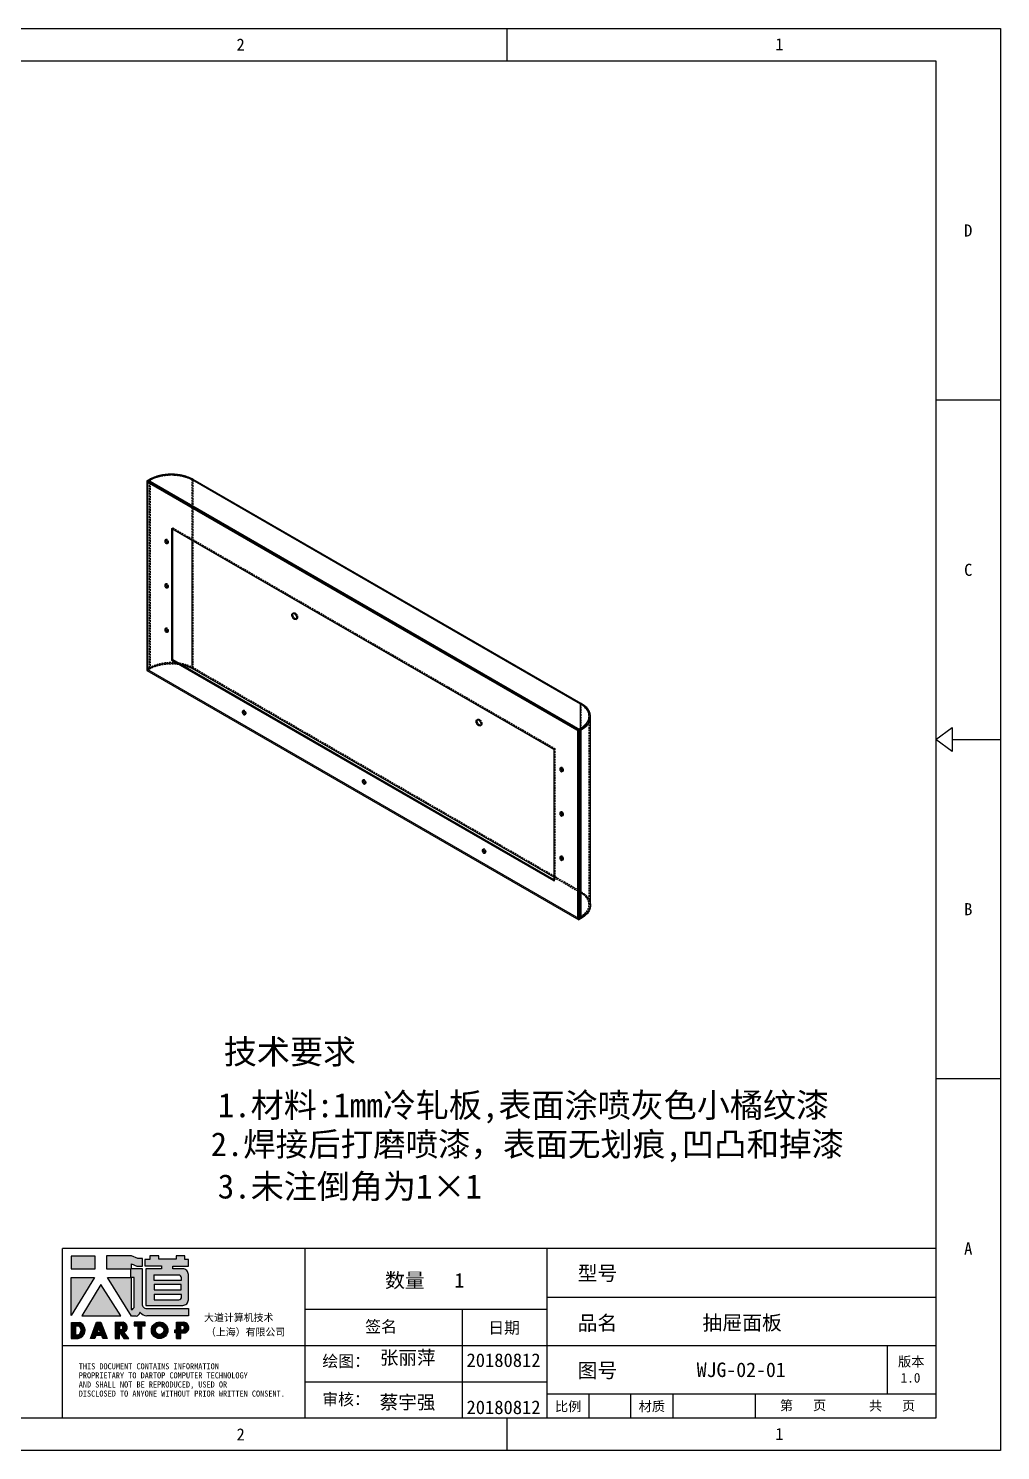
# Model space of a CAD drawing. Header units: millimetres. Extents: x 13106 to 40242, y 18888 to 28426.
# Drawn here: x 29411 to 30127, y 19709 to 20757 of the extents above; entities that cross this region are included whole.
import ezdxf
from ezdxf.enums import TextEntityAlignment as Align

# ---------------------------------------------------------------- set-up
doc = ezdxf.new("R2010")
doc.units = ezdxf.units.MM
doc.linetypes.add('HIDDEN', pattern=[1.905, 1.27, -0.635])
for name, color, linetype in [('02___PRT_ALL_AXES', 7, 'Continuous'), ('4', 7, 'Continuous'), ('DEFAULT_2', 8, 'HIDDEN'), ('print', 30, 'Continuous')]:
    doc.layers.add(name, color=color, linetype=linetype)
doc.styles.add('Dartop', font='')
doc.styles.add('hzHT', font='simhei.ttf')
doc.styles.get('Dartop').set_extended_font_data('FangSong_GB2312')

# ---------------------------------------------------------------- blocks, each defined once
blk = doc.blocks.new('dadao')
for p, q in [((48, 19.2), (44.9, 10.4)), ((44.9, 10.4), (51.2, 10.4)), ((51.2, 10.4), (48, 19.2))]:
    blk.add_line(p, q)
for points in [[(41.8, 121.6), (41.8, 143.7), (-0.4, 143.7), (-0.4, 121.6), (41.8, 121.6)], [(104.8, 122), (104.8, 130.3), (114.1, 126.3), (124.2, 126.3), (124.2, 139.6), (115.9, 139.6), (105.1, 143.9), (61.5, 143.9)], [(61.7, 144), (61.7, 121.3), (103.9, 121.3)], [(113.4, 38.7), (105.1, 38.7), (63, 106.5), (103.9, 106.5), (103.9, 120.9), (103.9, 121.3)], [(109.7, 53.6), (109.7, 106.2), (104.3, 106.2), (104.3, 50.4), (106.6, 50.4)], [(144.6, 94.4), (144.6, 84.8), (192, 84.8), (192, 94.1), (144.9, 94.1)], [(0, 28), (0, 0), (11.8, 0)], [(0.1, 28), (14, 28)], [(76.8, 28.2), (76.8, 0), (84.1, 0), (84.1, 11.1), (91.6, -0.1), (100.3, -0.1), (91.7, 11.1)], [(76.8, 28.2), (90.6, 28.2)], [(120.2, 45), (119.5, 45), (119.5, 44.6)], [(183.7, 0), (183.7, 9.6), (180.6, 9.6), (180.6, 14.9), (183.8, 14.9), (183.8, 28.1), (196.1, 28.1), (196.5, 28.1)], [(7.1, 21.8), (7.1, 6.1), (12, 6.1)], [(7.1, 21.8), (11.4, 21.8)], [(84, 22.7), (84, 15.3), (87.2, 15.3)], [(84, 22.7), (87.3, 22.7)], [(183.7, 0), (190.9, 0), (190.9, 9.6), (198.8, 9.6)], [(194.9, 22.3), (190.8, 22.3), (190.8, 15), (194.4, 15)]]:
    blk.add_lwpolyline(points)
blk.add_lwpolyline([(137.1, 144.2), (137.1, 137.9), (128.3, 137.9), (128.3, 126.5), (157.3, 126.5), (157.3, 121.5), (130.3, 121.5), (130.3, 57.5), (194.4, 57.5, 0.414214), (204.4, 67.5), (204.4, 111.3, 0.414214), (194.4, 121.3), (177.5, 121.3), (177.5, 126.3), (204.7, 126.3), (204.7, 137.7), (198.2, 137.7), (198.2, 143.9), (183.3, 143.9), (183.3, 138), (153, 138), (153, 144.2), (137.1, 144.2)], format="xyb", close=True)
for points in [[(-0.3, 106.2), (40.4, 106.2), (-0.3, 39.7), (-0.3, 106.2)], [(51.7, 94.1), (18.4, 39.3), (86.2, 39.3)], [(43.8, 28.2), (51.8, 28.2), (62.6, -0.1), (55, -0.1), (53.2, 5), (42.9, 5), (41.1, 0), (33.6, 0)], [(110, 28.1), (110, 21.9), (116, 21.9), (116, -0.1), (123.2, -0.1), (123.2, 22), (129.2, 22), (129.2, 28.1), (110, 28.1)]]:
    blk.add_lwpolyline(points, close=True)
for points in [[(104.8, 122), (123.4, 122), (123.4, 60, 0.414214), (131.4, 52), (204.8, 52), (204.8, 39.1), (131.7, 39.1)], [(144.3, 110.8), (144.3, 101.8), (192.3, 101.8), (192.3, 105.5, 0.414214), (187.3, 110.5), (144.3, 110.5)], [(144.6, 77), (144.6, 67.5), (187.6, 67.5, 0.414214), (192.6, 72.5), (192.6, 76.4), (144.6, 76.4)]]:
    blk.add_lwpolyline(points, format="xyb")
for radius in [14.5, 7.44]:
    blk.add_circle((154.2, 14.2), radius)
for centre, radius, start, end in [((99.2, 60.7), 12.6, 305.6399, 325.969), ((9.6, 14.2), 14.4, 278.6604, 72.3203), ((88.6, 19.4), 8.95, 290.6073, 77.2124), ((111.6, 46.7), 8.19, 282.9811, 347.6627), ((136, 61.7), 22.9, 226.7358, 259.3209), ((195.7, 18.6), 9.51, 288.8959, 85.2442), ((8.5, 13.9), 8.49, 294.2143, 69.7177), ((86.4, 19), 3.8, 282.527, 76.7196), ((193.7, 18.7), 3.8, 280.9891, 72.5513)]:
    blk.add_arc(centre, radius, start, end)

msp = doc.modelspace()

# ---------------------------------------------------------------- hatches: boundary and pattern name
for points in [[(29460.303, 19852.269), (29442.494, 19852.269), (29442.494, 19842.965), (29460.303, 19842.965)], [(29459.73, 19836.455), (29442.542, 19836.455), (29442.542, 19808.391)], [(29464.494, 19831.362), (29450.444, 19808.205), (29479.054, 19808.205)], [(29497.22, 19803.466), (29489.09, 19803.466), (29489.09, 19800.887), (29491.626, 19800.887), (29491.626, 19791.591), (29494.664, 19791.591), (29494.664, 19800.893), (29497.22, 19800.893)]]:
    msp.add_hatch(color=0).paths.add_polyline_path(points)
h = msp.add_hatch(color=0)
h.paths.add_polyline_path([(29486.917, 19846.615), (29490.848, 19844.917), (29495.097, 19844.917), (29495.097, 19850.541), (29491.591, 19850.541), (29487.023, 19852.345), (29468.718, 19852.345), (29468.718, 19842.833), (29486.529, 19842.833), (29486.529, 19842.641), (29486.529, 19836.561), (29469.258, 19836.561), (29487.022, 19807.972), (29490.54, 19807.972, 0.27937482), (29493.108, 19810.469), (29493.108, 19810.601), (29493.418, 19810.601, 0.14314537), (29498.261, 19808.136), (29529.13, 19808.136), (29529.13, 19813.558), (29498.13, 19813.558, -0.41421356), (29494.753, 19816.935), (29494.753, 19843.133), (29486.917, 19843.133)])
h.paths.add_polyline_path([(29486.708, 19836.44), (29488.972, 19836.439), (29488.972, 19814.25, -0.08893574), (29487.66, 19812.901), (29486.7, 19812.901)], flags=16)
h = msp.add_hatch(color=0)
h.paths.add_polyline_path([(29529.077, 19849.753), (29526.33, 19849.753), (29526.33, 19852.366), (29520.053, 19852.366), (29520.053, 19849.884), (29507.236, 19849.884), (29507.236, 19852.497), (29500.523, 19852.497), (29500.523, 19849.836), (29496.814, 19849.836), (29496.814, 19845.019), (29509.054, 19845.019), (29509.054, 19842.889), (29497.649, 19842.889), (29497.649, 19815.917), (29524.725, 19815.917, 0.41421356), (29528.946, 19820.137), (29528.946, 19838.608, 0.41421356), (29524.725, 19842.829), (29517.567, 19842.829), (29517.567, 19844.919), (29529.077, 19844.919)])
h.paths.add_polyline_path([(29521.735, 19838.257, -0.41421356), (29523.845, 19836.146), (29523.845, 19834.599), (29503.574, 19834.599), (29503.574, 19838.257)], flags=16)
h.paths.add_polyline_path([(29523.714, 19831.332), (29523.714, 19827.413), (29503.705, 19827.413), (29503.705, 19831.332)], flags=16)
h.paths.add_polyline_path([(29523.976, 19823.886), (29523.976, 19822.208, -0.41421356), (29521.865, 19820.097), (29503.705, 19820.097), (29503.705, 19823.886)], flags=16)
h = msp.add_hatch(color=0)
h.paths.add_polyline_path([(29448.565, 19803.424), (29442.668, 19803.424), (29442.668, 19791.626), (29447.634, 19791.626, 0.79301591)])
h.paths.add_polyline_path([(29447.722, 19794.21), (29445.66, 19794.21), (29445.66, 19800.84), (29447.494, 19800.84, -0.67136089)], flags=16)
h = msp.add_hatch(color=0)
h.paths.add_polyline_path([(29464.539, 19803.521), (29461.174, 19803.521), (29456.846, 19791.614), (29460.034, 19791.614), (29460.784, 19793.724), (29465.102, 19793.724), (29465.868, 19791.588), (29469.081, 19791.588)])
h.paths.add_polyline_path([(29464.277, 19795.999), (29461.601, 19795.999), (29462.915, 19799.74)], flags=16)
h = msp.add_hatch(color=0)
h.paths.add_polyline_path([(29480.896, 19803.513), (29475.096, 19803.513), (29475.096, 19791.607), (29478.161, 19791.607), (29478.161, 19796.327), (29481.311, 19791.565), (29485.014, 19791.565), (29481.389, 19796.297, 0.74405494)])
h.paths.add_polyline_path([(29478.133, 19798.089), (29478.133, 19801.216), (29479.503, 19801.216, -0.79680897), (29479.482, 19798.089)], flags=16)
h = msp.add_hatch(color=0)
h.paths.add_polyline_path([(29501.641, 19797.603, 1), (29513.866, 19797.603, 1)])
h.paths.add_polyline_path([(29510.893, 19797.603, -1), (29504.613, 19797.603, -1)], flags=16)
h = msp.add_hatch(color=0)
h.paths.add_polyline_path([(29525.591, 19803.484), (29525.416, 19803.484), (29520.246, 19803.484), (29520.246, 19797.928), (29518.874, 19797.928), (29518.874, 19795.673), (29520.224, 19795.673), (29520.224, 19791.628), (29523.242, 19791.628), (29523.242, 19795.689), (29526.558, 19795.689, 0.81230381)])
h.paths.add_polyline_path([(29523.197, 19797.944), (29523.197, 19801.051), (29524.915, 19801.051, -0.77821343), (29524.739, 19797.944)], flags=16)

# ---------------------------------------------------------------- linework, layer by layer
at = {"color": 0}
for p, q in [((29763.85, 20732.789), (29763.85, 20756.599)), ((28662.326, 20732.789), (30079.669, 20732.789)), ((30079.669, 20732.789), (30079.669, 19732.8)), ((30127.287, 20482.792), (30079.669, 20482.792)), ((30091.573, 20232.795), (30127.287, 20232.795)), ((30127.287, 19982.797), (30079.669, 19982.797)), ((30079.669, 19857.799), (29436.096, 19857.799)), ((29436.096, 19732.8), (29436.096, 19857.799)), ((29614.665, 19857.799), (29614.665, 19732.8)), ((29793.235, 19732.8), (29793.235, 19857.799)), ((29793.235, 19822.085), (30079.669, 19822.085)), ((29614.665, 19813.156), (29793.235, 19813.156)), ((29730.735, 19813.156), (29730.735, 19732.8)), ((29436.096, 19786.371), (29614.665, 19786.371)), ((29614.665, 19786.371), (30079.669, 19786.371)), ((30043.955, 19750.657), (30043.955, 19786.371)), ((29614.665, 19759.585), (29793.235, 19759.585)), ((29793.235, 19750.657), (30079.669, 19750.657)), ((29824.1, 19732.8), (29824.1, 19750.657)), ((29854.965, 19732.8), (29854.965, 19750.657)), ((29886.084, 19732.8), (29886.084, 19750.657)), ((29946.724, 19732.8), (29946.724, 19750.657)), ((30079.669, 19732.8), (28662.326, 19732.8)), ((29763.85, 19708.991), (29763.85, 19732.8))]:
    msp.add_line(p, q, dxfattribs=at)
at = {"color": 3, "linetype": 'Continuous'}
for p, q in [((29500.204, 20424.373), (29498.408, 20423.336)), ((29498.408, 20423.336), (29498.408, 20283.714)), ((29816.607, 20239.627), (29498.408, 20423.336)), ((29818.403, 20259.329), (29532.533, 20424.373)), ((29516.793, 20291.063), (29516.793, 20388.226)), ((29516.793, 20388.226), (29798.222, 20225.747)), ((29816.607, 20100.822), (29498.408, 20284.53)), ((29498.408, 20283.714), (29816.607, 20100.005)), ((29798.222, 20128.583), (29516.793, 20291.063)), ((29816.607, 20239.627), (29818.403, 20240.664)), ((29818.403, 20101.859), (29818.403, 20240.664)), ((29825.056, 20249.189), (29825.057, 20249.2)), ((29825.099, 20111.191), (29825.099, 20249.997)), ((29816.607, 20100.005), (29816.607, 20239.627)), ((29798.222, 20225.747), (29798.222, 20128.583)), ((29825.057, 20110.394), (29825.056, 20110.384)), ((29818.403, 20101.859), (29816.607, 20100.822))]:
    msp.add_line(p, q, dxfattribs=at)
at = {"color": 7, "linetype": 'Continuous'}
for p, q in [((29498.408, 20422.519), (29816.607, 20238.811)), ((29817.314, 20240.036), (29499.115, 20423.744)), ((29499.822, 20423.336), (29499.115, 20422.928)), ((29499.115, 20284.122), (29499.115, 20422.928)), ((29500.204, 20424.373), (29500.911, 20423.964)), ((29817.696, 20258.921), (29531.826, 20423.965)), ((29517.5, 20291.471), (29517.5, 20387.818)), ((29531.826, 20285.159), (29531.826, 20379.547)), ((29500.911, 20285.159), (29499.115, 20284.122)), ((29516.793, 20291.063), (29517.5, 20291.471)), ((29798.222, 20129.399), (29517.5, 20291.471)), ((29798.222, 20131.358), (29531.826, 20285.159)), ((29818.403, 20259.329), (29817.696, 20258.921)), ((29817.696, 20241.073), (29817.696, 20258.921)), ((29815.9, 20240.036), (29817.696, 20241.073)), ((29815.9, 20101.23), (29815.9, 20240.036)), ((29816.607, 20238.811), (29818.403, 20239.848)), ((29817.314, 20100.414), (29817.314, 20240.036)), ((29818.403, 20240.664), (29817.696, 20241.073)), ((29825.099, 20111.191), (29825.099, 20110.375)), ((29818.403, 20101.042), (29816.607, 20100.005)), ((29818.403, 20101.859), (29818.403, 20101.042))]:
    msp.add_line(p, q, dxfattribs=at)
at = {"color": 0}
msp.add_lwpolyline([(30079.669, 20232.795), (30091.573, 20241.723), (30091.573, 20223.866), (30079.669, 20232.795)], close=True, dxfattribs=at)
at = {"color": 3, "linetype": 'Continuous'}
for centre in [(29817.446, 20249.998), (29817.446, 20111.192)]:
    msp.add_arc(centre, 7.653, 354.016812, 359.993443, dxfattribs=at)
for points, knots in [([(29532.533, 20424.373), (29531.426, 20425.012), (29529.006, 20426.138), (29525.066, 20427.336), (29520.8, 20428.073), (29516.368, 20428.322), (29511.937, 20428.073), (29507.671, 20427.336), (29503.73, 20426.138), (29501.31, 20425.012), (29500.204, 20424.373)], [0, 0, 0, 0, 0.11415582, 0.23732605, 0.36697594, 0.50000052, 0.63302503, 0.7626747, 0.8858446, 1, 1, 1, 1]), ([(29825.099, 20249.997), (29825.099, 20250.867), (29824.777, 20252.683), (29823.401, 20255.21), (29821.227, 20257.497), (29819.407, 20258.75), (29818.403, 20259.329)], [0, 0, 0, 0, 0.2177708, 0.45094917, 0.7101957, 1, 1, 1, 1]), ([(29818.403, 20240.664), (29819.333, 20241.201), (29821.03, 20242.355), (29823.108, 20244.434), (29824.517, 20246.721), (29824.97, 20248.381), (29825.056, 20249.189)], [0, 0, 0, 0, 0.28758516, 0.54719307, 0.78201306, 1, 1, 1, 1]), ([(29818.403, 20101.859), (29819.333, 20102.395), (29821.03, 20103.55), (29823.108, 20105.629), (29824.517, 20107.916), (29824.97, 20109.575), (29825.056, 20110.384)], [0, 0, 0, 0, 0.28758516, 0.54719307, 0.78201306, 1, 1, 1, 1]), ([(29821.802, 20104.364), (29821.682, 20104.249), (29821.181, 20103.786), (29820.649, 20103.358), (29820.234, 20103.052)], [0, 0, 0, 0, 0.24363145, 1, 1, 1, 1]), ([(29823.085, 20105.775), (29822.99, 20105.653), (29822.589, 20105.159), (29822.15, 20104.696), (29821.802, 20104.364)], [0, 0, 0, 0, 0.24364048, 1, 1, 1, 1]), ([(29824.064, 20107.265), (29823.995, 20107.137), (29823.701, 20106.62), (29823.361, 20106.129), (29823.085, 20105.775)], [0, 0, 0, 0, 0.24422305, 1, 1, 1, 1]), ([(29824.724, 20108.812), (29824.683, 20108.681), (29824.5, 20108.15), (29824.265, 20107.638), (29824.064, 20107.265)], [0, 0, 0, 0, 0.24558846, 1, 1, 1, 1]), ([(29825.056, 20110.384), (29825.042, 20110.252), (29824.972, 20109.721), (29824.846, 20109.197), (29824.724, 20108.812)], [0, 0, 0, 0, 0.24774799, 1, 1, 1, 1]), ([(29820.234, 20103.052), (29820.091, 20102.946), (29819.498, 20102.523), (29818.88, 20102.134), (29818.403, 20101.859)], [0, 0, 0, 0, 0.2441064, 1, 1, 1, 1])]:
    msp.add_open_spline(points, degree=3, knots=knots, dxfattribs=at)
at = {"color": 7, "linetype": 'Continuous'}
for points, knots in [([(29531.826, 20285.159), (29530.544, 20285.899), (29527.701, 20287.161), (29524.698, 20287.943), (29523.114, 20288.24)], [0, 0, 0, 0, 0.47865049, 1, 1, 1, 1]), ([(29824.099, 20249.997), (29824.099, 20250.829), (29823.791, 20252.565), (29822.475, 20254.982), (29820.396, 20257.169), (29818.656, 20258.367), (29817.696, 20258.921)], [0, 0, 0, 0, 0.2177708, 0.45094917, 0.7101957, 1, 1, 1, 1]), ([(29817.696, 20241.073), (29818.656, 20241.627), (29820.396, 20242.825), (29822.475, 20245.011), (29823.791, 20247.428), (29824.099, 20249.164), (29824.099, 20249.997)], [0, 0, 0, 0, 0.28980382, 0.54905018, 0.78222874, 1, 1, 1, 1]), ([(29818.403, 20239.848), (29819.407, 20240.427), (29821.227, 20241.68), (29823.401, 20243.967), (29824.777, 20246.494), (29825.099, 20248.31), (29825.099, 20249.18)], [0, 0, 0, 0, 0.28980382, 0.54905018, 0.78222874, 1, 1, 1, 1]), ([(29825.099, 20110.375), (29825.099, 20109.504), (29824.777, 20107.689), (29823.401, 20105.161), (29821.227, 20102.875), (29819.407, 20101.622), (29818.403, 20101.042)], [0, 0, 0, 0, 0.21777126, 0.45094982, 0.71019618, 1, 1, 1, 1])]:
    msp.add_open_spline(points, degree=3, knots=knots, dxfattribs=at)
at = {"layer": '02___PRT_ALL_AXES', "color": 7, "linetype": 'Continuous'}
for p, q in [((29511.489, 20379.041), (29512.196, 20379.449)), ((29511.489, 20346.381), (29512.196, 20346.789)), ((29605.818, 20324.908), (29605.111, 20324.499)), ((29511.489, 20313.72), (29512.196, 20314.129)), ((29568.588, 20252.994), (29569.296, 20253.402)), ((29741.583, 20246.525), (29740.876, 20246.117)), ((29802.465, 20211.05), (29803.172, 20211.458)), ((29656.977, 20201.964), (29657.684, 20202.372)), ((29802.465, 20178.39), (29803.172, 20178.798)), ((29745.366, 20150.934), (29746.073, 20151.342)), ((29802.465, 20145.729), (29803.172, 20146.138))]:
    msp.add_line(p, q, dxfattribs=at)
at = {"layer": '02___PRT_ALL_AXES', "color": 8, "linetype": 'HIDDEN'}
for p, q in [((29512.507, 20380.136), (29511.8, 20379.727)), ((29514.007, 20377.538), (29513.3, 20377.129)), ((29513.611, 20377.816), (29514.318, 20378.224)), ((29512.507, 20347.475), (29511.8, 20347.067)), ((29514.007, 20344.877), (29513.3, 20344.469)), ((29513.611, 20345.156), (29514.318, 20345.564)), ((29605.628, 20325.644), (29606.335, 20326.052)), ((29512.507, 20314.815), (29511.8, 20314.407)), ((29608.128, 20321.314), (29608.835, 20321.722)), ((29609.353, 20322.866), (29608.646, 20322.458)), ((29514.007, 20312.217), (29513.3, 20311.809)), ((29513.611, 20312.496), (29514.318, 20312.904)), ((29569.606, 20254.089), (29568.899, 20253.681)), ((29571.106, 20251.491), (29570.399, 20251.083)), ((29570.71, 20251.769), (29571.417, 20252.177)), ((29741.393, 20247.262), (29742.1, 20247.67)), ((29743.893, 20242.931), (29744.6, 20243.34)), ((29745.118, 20244.484), (29744.411, 20244.076)), ((29803.483, 20212.145), (29802.776, 20211.736)), ((29804.983, 20209.546), (29804.276, 20209.138)), ((29804.586, 20209.825), (29805.293, 20210.233)), ((29657.995, 20203.059), (29657.288, 20202.651)), ((29659.495, 20200.461), (29658.788, 20200.052)), ((29659.099, 20200.739), (29659.806, 20201.147)), ((29803.483, 20179.484), (29802.776, 20179.076)), ((29804.586, 20177.165), (29805.293, 20177.573)), ((29804.983, 20176.886), (29804.276, 20176.478)), ((29746.384, 20152.029), (29745.677, 20151.62)), ((29747.884, 20149.431), (29747.177, 20149.022)), ((29747.487, 20149.709), (29748.194, 20150.117)), ((29803.483, 20146.824), (29802.776, 20146.416)), ((29804.983, 20144.226), (29804.276, 20143.818)), ((29804.586, 20144.505), (29805.293, 20144.913))]:
    msp.add_line(p, q, dxfattribs=at)
at = {"layer": '02___PRT_ALL_AXES', "color": 3, "linetype": 'Continuous'}
for points, knots in [([(29511.8, 20379.727), (29511.699, 20379.669), (29511.524, 20379.45), (29511.489, 20379.184), (29511.489, 20379.041)], [0, 0, 0, 0, 0.44923622, 1, 1, 1, 1]), ([(29511.489, 20379.041), (29511.489, 20378.773), (29511.637, 20378.217), (29512.018, 20377.628), (29512.424, 20377.267), (29512.734, 20377.098), (29513.037, 20377.038), (29513.225, 20377.086), (29513.3, 20377.129)], [0, 0, 0, 0, 0.26986373, 0.5613153, 0.69545767, 0.81313807, 0.91285293, 1, 1, 1, 1]), ([(29513.611, 20377.816), (29513.611, 20378.084), (29513.463, 20378.639), (29513.082, 20379.229), (29512.676, 20379.589), (29512.366, 20379.758), (29512.063, 20379.819), (29511.875, 20379.771), (29511.8, 20379.727)], [0, 0, 0, 0, 0.26986373, 0.5613153, 0.69545767, 0.81313807, 0.91285293, 1, 1, 1, 1]), ([(29513.3, 20377.129), (29513.401, 20377.188), (29513.576, 20377.407), (29513.611, 20377.673), (29513.611, 20377.816)], [0, 0, 0, 0, 0.44923622, 1, 1, 1, 1]), ([(29511.8, 20347.067), (29511.699, 20347.009), (29511.524, 20346.79), (29511.489, 20346.524), (29511.489, 20346.381)], [0, 0, 0, 0, 0.44923622, 1, 1, 1, 1]), ([(29511.489, 20346.381), (29511.489, 20346.113), (29511.637, 20345.557), (29512.018, 20344.968), (29512.424, 20344.607), (29512.734, 20344.438), (29513.037, 20344.378), (29513.225, 20344.426), (29513.3, 20344.469)], [0, 0, 0, 0, 0.26986373, 0.5613153, 0.69545767, 0.81313807, 0.91285293, 1, 1, 1, 1]), ([(29513.611, 20345.156), (29513.611, 20345.424), (29513.463, 20345.979), (29513.082, 20346.569), (29512.676, 20346.929), (29512.366, 20347.098), (29512.063, 20347.159), (29511.875, 20347.111), (29511.8, 20347.067)], [0, 0, 0, 0, 0.26986373, 0.5613153, 0.69545767, 0.81313807, 0.91285293, 1, 1, 1, 1]), ([(29513.3, 20344.469), (29513.401, 20344.528), (29513.576, 20344.746), (29513.611, 20345.013), (29513.611, 20345.156)], [0, 0, 0, 0, 0.44923622, 1, 1, 1, 1]), ([(29605.818, 20324.908), (29605.818, 20324.989), (29605.833, 20325.282), (29605.917, 20325.579), (29606.032, 20325.758)], [0, 0, 0, 0, 0.27811171, 1, 1, 1, 1]), ([(29608.429, 20321.606), (29608.124, 20321.591), (29607.628, 20321.778), (29607.077, 20322.203), (29606.519, 20322.809), (29606.008, 20323.706), (29605.818, 20324.519), (29605.818, 20324.908)], [0, 0, 0, 0, 0.20185299, 0.32604147, 0.4614721, 0.74315029, 1, 1, 1, 1]), ([(29511.8, 20314.407), (29511.699, 20314.349), (29511.524, 20314.13), (29511.489, 20313.864), (29511.489, 20313.72)], [0, 0, 0, 0, 0.44923622, 1, 1, 1, 1]), ([(29511.489, 20313.72), (29511.489, 20313.453), (29511.637, 20312.897), (29512.018, 20312.307), (29512.424, 20311.947), (29512.734, 20311.778), (29513.037, 20311.717), (29513.225, 20311.766), (29513.3, 20311.809)], [0, 0, 0, 0, 0.26986373, 0.5613153, 0.69545767, 0.81313807, 0.91285293, 1, 1, 1, 1]), ([(29513.611, 20312.496), (29513.611, 20312.764), (29513.463, 20313.319), (29513.082, 20313.909), (29512.676, 20314.269), (29512.366, 20314.438), (29512.063, 20314.499), (29511.875, 20314.45), (29511.8, 20314.407)], [0, 0, 0, 0, 0.26986373, 0.5613153, 0.69545767, 0.81313807, 0.91285293, 1, 1, 1, 1]), ([(29513.3, 20311.809), (29513.401, 20311.868), (29513.576, 20312.086), (29513.611, 20312.353), (29513.611, 20312.496)], [0, 0, 0, 0, 0.44923622, 1, 1, 1, 1]), ([(29568.899, 20253.681), (29568.798, 20253.622), (29568.623, 20253.403), (29568.588, 20253.137), (29568.588, 20252.994)], [0, 0, 0, 0, 0.44923622, 1, 1, 1, 1]), ([(29568.588, 20252.994), (29568.588, 20252.726), (29568.736, 20252.171), (29569.117, 20251.581), (29569.523, 20251.221), (29569.833, 20251.052), (29570.136, 20250.991), (29570.324, 20251.039), (29570.399, 20251.083)], [0, 0, 0, 0, 0.26986373, 0.5613153, 0.69545767, 0.81313807, 0.91285293, 1, 1, 1, 1]), ([(29570.71, 20251.769), (29570.71, 20252.037), (29570.562, 20252.593), (29570.181, 20253.182), (29569.775, 20253.543), (29569.465, 20253.712), (29569.162, 20253.772), (29568.974, 20253.724), (29568.899, 20253.681)], [0, 0, 0, 0, 0.26986373, 0.5613153, 0.69545767, 0.81313807, 0.91285293, 1, 1, 1, 1]), ([(29570.399, 20251.083), (29570.5, 20251.141), (29570.675, 20251.36), (29570.71, 20251.626), (29570.71, 20251.769)], [0, 0, 0, 0, 0.44923622, 1, 1, 1, 1]), ([(29741.583, 20246.525), (29741.583, 20246.607), (29741.598, 20246.9), (29741.682, 20247.197), (29741.797, 20247.375)], [0, 0, 0, 0, 0.27811171, 1, 1, 1, 1]), ([(29744.194, 20243.224), (29743.889, 20243.209), (29743.393, 20243.396), (29742.842, 20243.821), (29742.284, 20244.427), (29741.773, 20245.323), (29741.583, 20246.137), (29741.583, 20246.525)], [0, 0, 0, 0, 0.20185299, 0.32604147, 0.4614721, 0.74315029, 1, 1, 1, 1]), ([(29802.776, 20211.736), (29802.674, 20211.678), (29802.5, 20211.459), (29802.465, 20211.193), (29802.465, 20211.05)], [0, 0, 0, 0, 0.44923622, 1, 1, 1, 1]), ([(29802.465, 20211.05), (29802.465, 20210.782), (29802.612, 20210.226), (29802.994, 20209.637), (29803.4, 20209.276), (29803.709, 20209.107), (29804.012, 20209.047), (29804.201, 20209.095), (29804.276, 20209.138)], [0, 0, 0, 0, 0.26986373, 0.5613153, 0.69545767, 0.81313807, 0.91285293, 1, 1, 1, 1]), ([(29804.586, 20209.825), (29804.586, 20210.093), (29804.439, 20210.648), (29804.058, 20211.238), (29803.651, 20211.598), (29803.342, 20211.767), (29803.039, 20211.828), (29802.851, 20211.78), (29802.776, 20211.736)], [0, 0, 0, 0, 0.26986373, 0.5613153, 0.69545767, 0.81313807, 0.91285293, 1, 1, 1, 1]), ([(29804.276, 20209.138), (29804.377, 20209.197), (29804.552, 20209.415), (29804.586, 20209.682), (29804.586, 20209.825)], [0, 0, 0, 0, 0.44923622, 1, 1, 1, 1]), ([(29657.288, 20202.651), (29657.187, 20202.592), (29657.012, 20202.373), (29656.977, 20202.107), (29656.977, 20201.964)], [0, 0, 0, 0, 0.44923622, 1, 1, 1, 1]), ([(29656.977, 20201.964), (29656.977, 20201.696), (29657.124, 20201.14), (29657.506, 20200.551), (29657.912, 20200.191), (29658.222, 20200.022), (29658.525, 20199.961), (29658.713, 20200.009), (29658.788, 20200.052)], [0, 0, 0, 0, 0.26986373, 0.5613153, 0.69545767, 0.81313807, 0.91285293, 1, 1, 1, 1]), ([(29659.099, 20200.739), (29659.099, 20201.007), (29658.951, 20201.563), (29658.57, 20202.152), (29658.164, 20202.512), (29657.854, 20202.681), (29657.551, 20202.742), (29657.363, 20202.694), (29657.288, 20202.651)], [0, 0, 0, 0, 0.26986373, 0.5613153, 0.69545767, 0.81313807, 0.91285293, 1, 1, 1, 1]), ([(29658.788, 20200.052), (29658.889, 20200.111), (29659.064, 20200.33), (29659.099, 20200.596), (29659.099, 20200.739)], [0, 0, 0, 0, 0.44923622, 1, 1, 1, 1]), ([(29802.776, 20179.076), (29802.674, 20179.018), (29802.5, 20178.799), (29802.465, 20178.533), (29802.465, 20178.39)], [0, 0, 0, 0, 0.44923622, 1, 1, 1, 1]), ([(29802.465, 20178.39), (29802.465, 20178.122), (29802.612, 20177.566), (29802.994, 20176.976), (29803.4, 20176.616), (29803.709, 20176.447), (29804.012, 20176.386), (29804.201, 20176.435), (29804.276, 20176.478)], [0, 0, 0, 0, 0.26986373, 0.5613153, 0.69545767, 0.81313807, 0.91285293, 1, 1, 1, 1]), ([(29804.586, 20177.165), (29804.586, 20177.433), (29804.439, 20177.988), (29804.058, 20178.578), (29803.651, 20178.938), (29803.342, 20179.107), (29803.039, 20179.168), (29802.851, 20179.119), (29802.776, 20179.076)], [0, 0, 0, 0, 0.26986373, 0.5613153, 0.69545767, 0.81313807, 0.91285293, 1, 1, 1, 1]), ([(29804.276, 20176.478), (29804.377, 20176.537), (29804.552, 20176.755), (29804.586, 20177.022), (29804.586, 20177.165)], [0, 0, 0, 0, 0.44923622, 1, 1, 1, 1]), ([(29745.677, 20151.62), (29745.575, 20151.562), (29745.401, 20151.343), (29745.366, 20151.077), (29745.366, 20150.934)], [0, 0, 0, 0, 0.44923622, 1, 1, 1, 1]), ([(29745.366, 20150.934), (29745.366, 20150.666), (29745.513, 20150.11), (29745.895, 20149.521), (29746.301, 20149.16), (29746.61, 20148.991), (29746.913, 20148.931), (29747.102, 20148.979), (29747.177, 20149.022)], [0, 0, 0, 0, 0.26986373, 0.5613153, 0.69545767, 0.81313807, 0.91285293, 1, 1, 1, 1]), ([(29747.487, 20149.709), (29747.487, 20149.977), (29747.34, 20150.532), (29746.958, 20151.122), (29746.552, 20151.482), (29746.243, 20151.651), (29745.94, 20151.712), (29745.751, 20151.664), (29745.677, 20151.62)], [0, 0, 0, 0, 0.26986373, 0.5613153, 0.69545767, 0.81313807, 0.91285293, 1, 1, 1, 1]), ([(29747.177, 20149.022), (29747.278, 20149.081), (29747.452, 20149.3), (29747.487, 20149.566), (29747.487, 20149.709)], [0, 0, 0, 0, 0.44923622, 1, 1, 1, 1]), ([(29802.776, 20146.416), (29802.674, 20146.358), (29802.5, 20146.139), (29802.465, 20145.873), (29802.465, 20145.729)], [0, 0, 0, 0, 0.44923622, 1, 1, 1, 1]), ([(29802.465, 20145.729), (29802.465, 20145.461), (29802.612, 20144.906), (29802.994, 20144.316), (29803.4, 20143.956), (29803.709, 20143.787), (29804.012, 20143.726), (29804.201, 20143.775), (29804.276, 20143.818)], [0, 0, 0, 0, 0.26986373, 0.5613153, 0.69545767, 0.81313807, 0.91285293, 1, 1, 1, 1]), ([(29804.586, 20144.505), (29804.586, 20144.773), (29804.439, 20145.328), (29804.058, 20145.918), (29803.651, 20146.278), (29803.342, 20146.447), (29803.039, 20146.508), (29802.851, 20146.459), (29802.776, 20146.416)], [0, 0, 0, 0, 0.26986373, 0.5613153, 0.69545767, 0.81313807, 0.91285293, 1, 1, 1, 1]), ([(29804.276, 20143.818), (29804.377, 20143.876), (29804.552, 20144.095), (29804.586, 20144.361), (29804.586, 20144.505)], [0, 0, 0, 0, 0.44923622, 1, 1, 1, 1])]:
    msp.add_open_spline(points, degree=3, knots=knots, dxfattribs=at)
at = {"layer": '02___PRT_ALL_AXES', "color": 7, "linetype": 'Continuous'}
for points, knots in [([(29512.241, 20379.775), (29512.234, 20379.751), (29512.206, 20379.644), (29512.196, 20379.533), (29512.196, 20379.449)], [0, 0, 0, 0, 0.23521147, 1, 1, 1, 1]), ([(29512.196, 20379.449), (29512.196, 20379.24), (29512.289, 20378.802), (29512.595, 20378.211), (29513.021, 20377.736), (29513.384, 20377.529), (29513.562, 20377.487)], [0, 0, 0, 0, 0.24777362, 0.52131913, 0.78276368, 1, 1, 1, 1]), ([(29512.241, 20347.115), (29512.234, 20347.09), (29512.206, 20346.984), (29512.196, 20346.873), (29512.196, 20346.789)], [0, 0, 0, 0, 0.23521147, 1, 1, 1, 1]), ([(29512.196, 20346.789), (29512.196, 20346.58), (29512.289, 20346.142), (29512.595, 20345.551), (29513.021, 20345.076), (29513.384, 20344.868), (29513.562, 20344.827)], [0, 0, 0, 0, 0.24777362, 0.52131913, 0.78276368, 1, 1, 1, 1]), ([(29605.111, 20324.499), (29605.111, 20324.626), (29605.13, 20324.867), (29605.227, 20325.198), (29605.392, 20325.466), (29605.546, 20325.596), (29605.628, 20325.644)], [0, 0, 0, 0, 0.28979881, 0.54904815, 0.78222744, 1, 1, 1, 1]), ([(29608.128, 20321.314), (29608.003, 20321.242), (29607.69, 20321.161), (29607.185, 20321.262), (29606.669, 20321.544), (29606.174, 20321.982), (29605.737, 20322.541), (29605.393, 20323.177), (29605.17, 20323.836), (29605.111, 20324.286), (29605.111, 20324.499)], [0, 0, 0, 0, 0.08693535, 0.18640664, 0.30379978, 0.43761478, 0.58211803, 0.7294332, 0.87117407, 1, 1, 1, 1]), ([(29605.628, 20325.644), (29605.753, 20325.716), (29606.067, 20325.796), (29606.572, 20325.695), (29607.088, 20325.413), (29607.583, 20324.975), (29608.019, 20324.416), (29608.363, 20323.781), (29608.586, 20323.121), (29608.646, 20322.672), (29608.646, 20322.458)], [0, 0, 0, 0, 0.08693535, 0.18640664, 0.30379978, 0.43761478, 0.58211803, 0.7294332, 0.87117407, 1, 1, 1, 1]), ([(29512.241, 20314.455), (29512.234, 20314.43), (29512.206, 20314.324), (29512.196, 20314.213), (29512.196, 20314.129)], [0, 0, 0, 0, 0.23521147, 1, 1, 1, 1]), ([(29512.196, 20314.129), (29512.196, 20313.92), (29512.289, 20313.482), (29512.595, 20312.891), (29513.021, 20312.416), (29513.384, 20312.208), (29513.562, 20312.167)], [0, 0, 0, 0, 0.24777362, 0.52131913, 0.78276368, 1, 1, 1, 1]), ([(29608.646, 20322.458), (29608.646, 20322.331), (29608.627, 20322.09), (29608.529, 20321.76), (29608.365, 20321.491), (29608.211, 20321.361), (29608.128, 20321.314)], [0, 0, 0, 0, 0.28979881, 0.54904815, 0.78222744, 1, 1, 1, 1]), ([(29569.34, 20253.729), (29569.333, 20253.704), (29569.305, 20253.597), (29569.296, 20253.486), (29569.296, 20253.402)], [0, 0, 0, 0, 0.23521147, 1, 1, 1, 1]), ([(29569.296, 20253.402), (29569.296, 20253.194), (29569.388, 20252.755), (29569.694, 20252.165), (29570.12, 20251.689), (29570.483, 20251.482), (29570.661, 20251.441)], [0, 0, 0, 0, 0.24777362, 0.52131913, 0.78276368, 1, 1, 1, 1]), ([(29740.876, 20246.117), (29740.876, 20246.244), (29740.895, 20246.485), (29740.992, 20246.816), (29741.157, 20247.084), (29741.311, 20247.214), (29741.393, 20247.262)], [0, 0, 0, 0, 0.28979881, 0.54904815, 0.78222744, 1, 1, 1, 1]), ([(29743.893, 20242.931), (29743.768, 20242.859), (29743.455, 20242.779), (29742.95, 20242.88), (29742.434, 20243.162), (29741.939, 20243.6), (29741.502, 20244.159), (29741.158, 20244.794), (29740.935, 20245.454), (29740.876, 20245.903), (29740.876, 20246.117)], [0, 0, 0, 0, 0.08693535, 0.18640664, 0.30379978, 0.43761478, 0.58211803, 0.7294332, 0.87117407, 1, 1, 1, 1]), ([(29741.393, 20247.262), (29741.518, 20247.334), (29741.832, 20247.414), (29742.337, 20247.313), (29742.853, 20247.031), (29743.348, 20246.593), (29743.784, 20246.034), (29744.128, 20245.399), (29744.351, 20244.739), (29744.411, 20244.29), (29744.411, 20244.076)], [0, 0, 0, 0, 0.08693535, 0.18640664, 0.30379978, 0.43761478, 0.58211803, 0.7294332, 0.87117407, 1, 1, 1, 1]), ([(29744.411, 20244.076), (29744.411, 20243.949), (29744.392, 20243.708), (29744.294, 20243.377), (29744.13, 20243.109), (29743.976, 20242.979), (29743.893, 20242.931)], [0, 0, 0, 0, 0.28979881, 0.54904815, 0.78222744, 1, 1, 1, 1]), ([(29803.217, 20211.784), (29803.209, 20211.759), (29803.182, 20211.653), (29803.172, 20211.542), (29803.172, 20211.458)], [0, 0, 0, 0, 0.23521147, 1, 1, 1, 1]), ([(29803.172, 20211.458), (29803.172, 20211.249), (29803.264, 20210.811), (29803.57, 20210.22), (29803.997, 20209.745), (29804.36, 20209.537), (29804.538, 20209.496)], [0, 0, 0, 0, 0.24777362, 0.52131913, 0.78276368, 1, 1, 1, 1]), ([(29657.729, 20202.698), (29657.722, 20202.674), (29657.694, 20202.567), (29657.684, 20202.456), (29657.684, 20202.372)], [0, 0, 0, 0, 0.23521147, 1, 1, 1, 1]), ([(29657.684, 20202.372), (29657.684, 20202.164), (29657.777, 20201.725), (29658.083, 20201.135), (29658.509, 20200.659), (29658.872, 20200.452), (29659.05, 20200.411)], [0, 0, 0, 0, 0.24777362, 0.52131913, 0.78276368, 1, 1, 1, 1]), ([(29803.217, 20179.124), (29803.209, 20179.099), (29803.182, 20178.993), (29803.172, 20178.882), (29803.172, 20178.798)], [0, 0, 0, 0, 0.23521147, 1, 1, 1, 1]), ([(29803.172, 20178.798), (29803.172, 20178.589), (29803.264, 20178.151), (29803.57, 20177.56), (29803.997, 20177.085), (29804.36, 20176.877), (29804.538, 20176.836)], [0, 0, 0, 0, 0.24777362, 0.52131913, 0.78276368, 1, 1, 1, 1]), ([(29746.118, 20151.668), (29746.11, 20151.644), (29746.083, 20151.537), (29746.073, 20151.426), (29746.073, 20151.342)], [0, 0, 0, 0, 0.23521147, 1, 1, 1, 1]), ([(29746.073, 20151.342), (29746.073, 20151.134), (29746.165, 20150.695), (29746.471, 20150.104), (29746.898, 20149.629), (29747.261, 20149.422), (29747.439, 20149.381)], [0, 0, 0, 0, 0.24777362, 0.52131913, 0.78276368, 1, 1, 1, 1]), ([(29803.217, 20146.464), (29803.209, 20146.439), (29803.182, 20146.333), (29803.172, 20146.222), (29803.172, 20146.138)], [0, 0, 0, 0, 0.23521147, 1, 1, 1, 1]), ([(29803.172, 20146.138), (29803.172, 20145.929), (29803.264, 20145.491), (29803.57, 20144.9), (29803.997, 20144.424), (29804.36, 20144.217), (29804.538, 20144.176)], [0, 0, 0, 0, 0.24777362, 0.52131913, 0.78276368, 1, 1, 1, 1])]:
    msp.add_open_spline(points, degree=3, knots=knots, dxfattribs=at)
at = {"layer": '02___PRT_ALL_AXES', "color": 8, "linetype": 'HIDDEN'}
for points, knots in [([(29512.507, 20380.136), (29512.445, 20380.1), (29512.329, 20379.993), (29512.265, 20379.852), (29512.241, 20379.775)], [0, 0, 0, 0, 0.47471208, 1, 1, 1, 1]), ([(29514.318, 20378.224), (29514.318, 20378.492), (29514.17, 20379.048), (29513.789, 20379.637), (29513.383, 20379.997), (29513.073, 20380.167), (29512.77, 20380.227), (29512.582, 20380.179), (29512.507, 20380.136)], [0, 0, 0, 0, 0.26986373, 0.5613153, 0.69545767, 0.81313807, 0.91285293, 1, 1, 1, 1]), ([(29513.562, 20377.487), (29513.64, 20377.47), (29513.795, 20377.455), (29513.945, 20377.501), (29514.007, 20377.538)], [0, 0, 0, 0, 0.52532386, 1, 1, 1, 1]), ([(29514.007, 20377.538), (29514.108, 20377.596), (29514.283, 20377.815), (29514.318, 20378.081), (29514.318, 20378.224)], [0, 0, 0, 0, 0.44923622, 1, 1, 1, 1]), ([(29512.507, 20347.475), (29512.445, 20347.439), (29512.329, 20347.333), (29512.265, 20347.192), (29512.241, 20347.115)], [0, 0, 0, 0, 0.47471208, 1, 1, 1, 1]), ([(29514.318, 20345.564), (29514.318, 20345.832), (29514.17, 20346.387), (29513.789, 20346.977), (29513.383, 20347.337), (29513.073, 20347.506), (29512.77, 20347.567), (29512.582, 20347.519), (29512.507, 20347.475)], [0, 0, 0, 0, 0.26986373, 0.5613153, 0.69545767, 0.81313807, 0.91285293, 1, 1, 1, 1]), ([(29513.562, 20344.827), (29513.64, 20344.809), (29513.795, 20344.795), (29513.945, 20344.841), (29514.007, 20344.877)], [0, 0, 0, 0, 0.52532386, 1, 1, 1, 1]), ([(29514.007, 20344.877), (29514.108, 20344.936), (29514.283, 20345.155), (29514.318, 20345.421), (29514.318, 20345.564)], [0, 0, 0, 0, 0.44923622, 1, 1, 1, 1]), ([(29606.032, 20325.758), (29606.052, 20325.788), (29606.135, 20325.904), (29606.244, 20325.999), (29606.335, 20326.052)], [0, 0, 0, 0, 0.2592901, 1, 1, 1, 1]), ([(29606.335, 20326.052), (29606.46, 20326.124), (29606.774, 20326.205), (29607.279, 20326.104), (29607.795, 20325.822), (29608.29, 20325.384), (29608.726, 20324.825), (29609.07, 20324.189), (29609.293, 20323.529), (29609.353, 20323.08), (29609.353, 20322.866)], [0, 0, 0, 0, 0.08693535, 0.18640664, 0.30379978, 0.43761478, 0.58211803, 0.7294332, 0.87117407, 1, 1, 1, 1]), ([(29512.507, 20314.815), (29512.445, 20314.779), (29512.329, 20314.673), (29512.265, 20314.531), (29512.241, 20314.455)], [0, 0, 0, 0, 0.47471208, 1, 1, 1, 1]), ([(29514.318, 20312.904), (29514.318, 20313.172), (29514.17, 20313.727), (29513.789, 20314.317), (29513.383, 20314.677), (29513.073, 20314.846), (29512.77, 20314.907), (29512.582, 20314.859), (29512.507, 20314.815)], [0, 0, 0, 0, 0.26986373, 0.5613153, 0.69545767, 0.81313807, 0.91285293, 1, 1, 1, 1]), ([(29608.835, 20321.722), (29608.805, 20321.705), (29608.678, 20321.641), (29608.536, 20321.611), (29608.429, 20321.606)], [0, 0, 0, 0, 0.24477278, 1, 1, 1, 1]), ([(29609.353, 20322.866), (29609.353, 20322.74), (29609.334, 20322.499), (29609.236, 20322.168), (29609.072, 20321.899), (29608.918, 20321.769), (29608.835, 20321.722)], [0, 0, 0, 0, 0.28979881, 0.54904815, 0.78222744, 1, 1, 1, 1]), ([(29513.562, 20312.167), (29513.64, 20312.149), (29513.795, 20312.135), (29513.945, 20312.181), (29514.007, 20312.217)], [0, 0, 0, 0, 0.52532386, 1, 1, 1, 1]), ([(29514.007, 20312.217), (29514.108, 20312.276), (29514.283, 20312.495), (29514.318, 20312.761), (29514.318, 20312.904)], [0, 0, 0, 0, 0.44923622, 1, 1, 1, 1]), ([(29569.606, 20254.089), (29569.544, 20254.053), (29569.428, 20253.946), (29569.364, 20253.805), (29569.34, 20253.729)], [0, 0, 0, 0, 0.47471208, 1, 1, 1, 1]), ([(29571.417, 20252.177), (29571.417, 20252.445), (29571.27, 20253.001), (29570.888, 20253.591), (29570.482, 20253.951), (29570.172, 20254.12), (29569.869, 20254.181), (29569.681, 20254.132), (29569.606, 20254.089)], [0, 0, 0, 0, 0.26986373, 0.5613153, 0.69545767, 0.81313807, 0.91285293, 1, 1, 1, 1]), ([(29570.661, 20251.441), (29570.739, 20251.423), (29570.894, 20251.408), (29571.044, 20251.455), (29571.106, 20251.491)], [0, 0, 0, 0, 0.52532386, 1, 1, 1, 1]), ([(29571.106, 20251.491), (29571.207, 20251.549), (29571.382, 20251.768), (29571.417, 20252.034), (29571.417, 20252.177)], [0, 0, 0, 0, 0.44923622, 1, 1, 1, 1]), ([(29741.797, 20247.375), (29741.817, 20247.406), (29741.9, 20247.521), (29742.01, 20247.617), (29742.1, 20247.67)], [0, 0, 0, 0, 0.2592901, 1, 1, 1, 1]), ([(29742.1, 20247.67), (29742.225, 20247.742), (29742.539, 20247.822), (29743.044, 20247.721), (29743.56, 20247.44), (29744.055, 20247.001), (29744.491, 20246.442), (29744.835, 20245.807), (29745.058, 20245.147), (29745.118, 20244.698), (29745.118, 20244.484)], [0, 0, 0, 0, 0.08693535, 0.18640664, 0.30379978, 0.43761478, 0.58211803, 0.7294332, 0.87117407, 1, 1, 1, 1]), ([(29744.6, 20243.34), (29744.57, 20243.322), (29744.443, 20243.259), (29744.301, 20243.229), (29744.194, 20243.224)], [0, 0, 0, 0, 0.24477278, 1, 1, 1, 1]), ([(29745.118, 20244.484), (29745.118, 20244.357), (29745.099, 20244.116), (29745.001, 20243.786), (29744.837, 20243.517), (29744.683, 20243.387), (29744.6, 20243.34)], [0, 0, 0, 0, 0.28979881, 0.54904815, 0.78222744, 1, 1, 1, 1]), ([(29803.483, 20212.145), (29803.42, 20212.108), (29803.305, 20212.002), (29803.24, 20211.861), (29803.217, 20211.784)], [0, 0, 0, 0, 0.47471208, 1, 1, 1, 1]), ([(29805.293, 20210.233), (29805.293, 20210.501), (29805.146, 20211.057), (29804.765, 20211.646), (29804.359, 20212.006), (29804.049, 20212.175), (29803.746, 20212.236), (29803.558, 20212.188), (29803.483, 20212.145)], [0, 0, 0, 0, 0.26986373, 0.5613153, 0.69545767, 0.81313807, 0.91285293, 1, 1, 1, 1]), ([(29804.538, 20209.496), (29804.616, 20209.478), (29804.77, 20209.464), (29804.92, 20209.51), (29804.983, 20209.546)], [0, 0, 0, 0, 0.52532386, 1, 1, 1, 1]), ([(29804.983, 20209.546), (29805.084, 20209.605), (29805.259, 20209.824), (29805.293, 20210.09), (29805.293, 20210.233)], [0, 0, 0, 0, 0.44923622, 1, 1, 1, 1]), ([(29657.995, 20203.059), (29657.932, 20203.023), (29657.817, 20202.916), (29657.752, 20202.775), (29657.729, 20202.698)], [0, 0, 0, 0, 0.47471208, 1, 1, 1, 1]), ([(29659.806, 20201.147), (29659.806, 20201.415), (29659.658, 20201.971), (29659.277, 20202.56), (29658.871, 20202.921), (29658.561, 20203.09), (29658.258, 20203.15), (29658.07, 20203.102), (29657.995, 20203.059)], [0, 0, 0, 0, 0.26986373, 0.5613153, 0.69545767, 0.81313807, 0.91285293, 1, 1, 1, 1]), ([(29659.05, 20200.411), (29659.128, 20200.393), (29659.282, 20200.378), (29659.432, 20200.425), (29659.495, 20200.461)], [0, 0, 0, 0, 0.52532386, 1, 1, 1, 1]), ([(29659.495, 20200.461), (29659.596, 20200.519), (29659.771, 20200.738), (29659.806, 20201.004), (29659.806, 20201.147)], [0, 0, 0, 0, 0.44923622, 1, 1, 1, 1]), ([(29803.483, 20179.484), (29803.42, 20179.448), (29803.305, 20179.342), (29803.24, 20179.2), (29803.217, 20179.124)], [0, 0, 0, 0, 0.47471208, 1, 1, 1, 1]), ([(29805.293, 20177.573), (29805.293, 20177.841), (29805.146, 20178.396), (29804.765, 20178.986), (29804.359, 20179.346), (29804.049, 20179.515), (29803.746, 20179.576), (29803.558, 20179.528), (29803.483, 20179.484)], [0, 0, 0, 0, 0.26986373, 0.5613153, 0.69545767, 0.81313807, 0.91285293, 1, 1, 1, 1]), ([(29804.983, 20176.886), (29805.084, 20176.945), (29805.259, 20177.164), (29805.293, 20177.43), (29805.293, 20177.573)], [0, 0, 0, 0, 0.44923622, 1, 1, 1, 1]), ([(29804.538, 20176.836), (29804.616, 20176.818), (29804.77, 20176.804), (29804.92, 20176.85), (29804.983, 20176.886)], [0, 0, 0, 0, 0.52532386, 1, 1, 1, 1]), ([(29746.384, 20152.029), (29746.321, 20151.993), (29746.206, 20151.886), (29746.141, 20151.745), (29746.118, 20151.668)], [0, 0, 0, 0, 0.47471208, 1, 1, 1, 1]), ([(29748.194, 20150.117), (29748.194, 20150.385), (29748.047, 20150.941), (29747.666, 20151.53), (29747.259, 20151.891), (29746.95, 20152.06), (29746.647, 20152.12), (29746.459, 20152.072), (29746.384, 20152.029)], [0, 0, 0, 0, 0.26986373, 0.5613153, 0.69545767, 0.81313807, 0.91285293, 1, 1, 1, 1]), ([(29747.439, 20149.381), (29747.516, 20149.363), (29747.671, 20149.348), (29747.821, 20149.395), (29747.884, 20149.431)], [0, 0, 0, 0, 0.52532386, 1, 1, 1, 1]), ([(29747.884, 20149.431), (29747.985, 20149.489), (29748.16, 20149.708), (29748.194, 20149.974), (29748.194, 20150.117)], [0, 0, 0, 0, 0.44923622, 1, 1, 1, 1]), ([(29803.483, 20146.824), (29803.42, 20146.788), (29803.305, 20146.681), (29803.24, 20146.54), (29803.217, 20146.464)], [0, 0, 0, 0, 0.47471208, 1, 1, 1, 1]), ([(29805.293, 20144.913), (29805.293, 20145.181), (29805.146, 20145.736), (29804.765, 20146.326), (29804.359, 20146.686), (29804.049, 20146.855), (29803.746, 20146.916), (29803.558, 20146.868), (29803.483, 20146.824)], [0, 0, 0, 0, 0.26986373, 0.5613153, 0.69545767, 0.81313807, 0.91285293, 1, 1, 1, 1]), ([(29804.538, 20144.176), (29804.616, 20144.158), (29804.77, 20144.144), (29804.92, 20144.19), (29804.983, 20144.226)], [0, 0, 0, 0, 0.52532386, 1, 1, 1, 1]), ([(29804.983, 20144.226), (29805.084, 20144.285), (29805.259, 20144.504), (29805.293, 20144.77), (29805.293, 20144.913)], [0, 0, 0, 0, 0.44923622, 1, 1, 1, 1])]:
    msp.add_open_spline(points, degree=3, knots=knots, dxfattribs=at)
at = {"layer": 'DEFAULT_2', "color": 8, "linetype": 'HIDDEN'}
for p, q in [((29499.115, 20422.928), (29498.408, 20422.519)), ((29499.115, 20423.744), (29499.115, 20422.928)), ((29500.911, 20423.964), (29499.822, 20423.336)), ((29500.204, 20285.567), (29500.204, 20424.373)), ((29500.911, 20285.159), (29500.911, 20423.964)), ((29532.533, 20424.373), (29531.826, 20423.965)), ((29531.826, 20379.547), (29531.826, 20423.965)), ((29532.533, 20285.567), (29532.533, 20424.373)), ((29516.793, 20388.226), (29517.5, 20388.635)), ((29517.5, 20387.818), (29517.5, 20388.635)), ((29517.5, 20388.635), (29798.929, 20226.155)), ((29500.204, 20285.567), (29498.408, 20284.53)), ((29498.408, 20283.714), (29499.115, 20284.122)), ((29500.204, 20285.567), (29500.204, 20284.751)), ((29500.204, 20285.567), (29500.911, 20285.159)), ((29532.533, 20285.567), (29531.826, 20285.159)), ((29532.533, 20285.567), (29532.533, 20284.751)), ((29818.403, 20120.524), (29532.533, 20285.567)), ((29818.403, 20258.513), (29817.696, 20258.921)), ((29818.403, 20240.664), (29818.403, 20259.329)), ((29817.696, 20102.267), (29817.696, 20241.073)), ((29824.099, 20111.191), (29824.099, 20249.997)), ((29798.222, 20225.747), (29798.929, 20226.155)), ((29798.929, 20226.155), (29798.929, 20128.991)), ((29798.222, 20131.358), (29818.403, 20119.707)), ((29798.929, 20128.991), (29798.222, 20129.399)), ((29798.222, 20128.583), (29798.929, 20128.991)), ((29818.403, 20120.524), (29817.696, 20120.116)), ((29815.9, 20101.23), (29817.696, 20102.267)), ((29816.607, 20100.822), (29817.314, 20100.414)), ((29818.403, 20101.859), (29817.696, 20102.267))]:
    msp.add_line(p, q, dxfattribs=at)
for points, knots in [([(29532.533, 20423.556), (29531.426, 20424.195), (29529.006, 20425.322), (29525.066, 20426.52), (29520.8, 20427.257), (29516.368, 20427.505), (29511.937, 20427.257), (29507.671, 20426.52), (29503.73, 20425.322), (29501.31, 20424.195), (29500.204, 20423.556)], [0, 0, 0, 0, 0.11415582, 0.23732605, 0.36697594, 0.50000052, 0.63302503, 0.7626747, 0.8858446, 1, 1, 1, 1]), ([(29531.826, 20423.965), (29530.767, 20424.575), (29528.454, 20425.653), (29524.686, 20426.798), (29520.606, 20427.503), (29516.368, 20427.741), (29512.131, 20427.503), (29508.051, 20426.798), (29504.283, 20425.653), (29501.969, 20424.575), (29500.911, 20423.964)], [0, 0, 0, 0, 0.11415582, 0.23732605, 0.36697594, 0.50000052, 0.63302503, 0.7626747, 0.8858446, 1, 1, 1, 1]), ([(29532.533, 20285.567), (29531.426, 20286.206), (29529.006, 20287.333), (29525.066, 20288.531), (29520.8, 20289.268), (29516.368, 20289.517), (29511.937, 20289.268), (29507.671, 20288.531), (29503.73, 20287.333), (29501.31, 20286.206), (29500.204, 20285.567)], [0, 0, 0, 0, 0.11415582, 0.23732605, 0.36697594, 0.50000052, 0.63302503, 0.7626747, 0.8858446, 1, 1, 1, 1]), ([(29500.204, 20284.751), (29501.31, 20285.39), (29503.73, 20286.516), (29507.671, 20287.714), (29511.937, 20288.451), (29516.368, 20288.7), (29520.8, 20288.451), (29525.066, 20287.714), (29529.006, 20286.517), (29531.426, 20285.39), (29532.533, 20284.751)], [0, 0, 0, 0, 0.1141554, 0.2373253, 0.36697497, 0.49999948, 0.63302406, 0.76267395, 0.88584418, 1, 1, 1, 1]), ([(29523.114, 20288.24), (29521.172, 20288.603), (29517.207, 20289.001), (29511.323, 20288.673), (29505.799, 20287.459), (29502.415, 20286.027), (29500.911, 20285.159)], [0, 0, 0, 0, 0.25967733, 0.52121293, 0.77169724, 1, 1, 1, 1]), ([(29825.099, 20249.18), (29825.099, 20250.051), (29824.777, 20251.866), (29823.401, 20254.394), (29821.227, 20256.68), (29819.407, 20257.933), (29818.403, 20258.513)], [0, 0, 0, 0, 0.2177708, 0.45094917, 0.7101957, 1, 1, 1, 1]), ([(29824.099, 20111.191), (29824.099, 20112.024), (29823.791, 20113.76), (29822.475, 20116.177), (29820.396, 20118.363), (29818.656, 20119.562), (29817.696, 20120.116)], [0, 0, 0, 0, 0.2177708, 0.45094917, 0.7101957, 1, 1, 1, 1]), ([(29818.403, 20120.524), (29819.407, 20119.944), (29821.227, 20118.692), (29823.401, 20116.405), (29824.777, 20113.877), (29825.099, 20112.062), (29825.099, 20111.191)], [0, 0, 0, 0, 0.2898043, 0.54905083, 0.7822292, 1, 1, 1, 1]), ([(29818.403, 20119.707), (29819.407, 20119.128), (29821.227, 20117.875), (29823.401, 20115.589), (29824.777, 20113.061), (29825.099, 20111.245), (29825.099, 20110.375)], [0, 0, 0, 0, 0.2898043, 0.54905083, 0.7822292, 1, 1, 1, 1]), ([(29817.696, 20102.267), (29818.656, 20102.821), (29820.396, 20104.019), (29822.475, 20106.206), (29823.791, 20108.623), (29824.099, 20110.359), (29824.099, 20111.191)], [0, 0, 0, 0, 0.28980382, 0.54905018, 0.78222874, 1, 1, 1, 1])]:
    msp.add_open_spline(points, degree=3, knots=knots, dxfattribs=at)
at = {"layer": 'print'}
msp.add_lwpolyline([(28614.707, 20756.599), (30127.287, 20756.599), (30127.287, 19708.991), (28614.707, 19708.991)], close=True, dxfattribs=at)

# ---------------------------------------------------------------- block references
at = {"color": 0, "xscale": 0.4220734664403666, "yscale": 0.4220734664725271, "zscale": 0.4220734664764453}
msp.add_blockref('dadao', (29442.668, 19791.626), dxfattribs=at)

# ---------------------------------------------------------------- texts
at = {"color": 0}
for s, height, style, p in [('2', 8.928, 'Dartop', (29567.424, 20744.694)), ('1', 8.928, 'Dartop', (29964.346, 20744.977)), ('D', 8.928, 'Dartop', (30103.478, 20607.791)), ('C', 8.928, 'Dartop', (30103.478, 20357.793)), ('B', 8.928, 'Dartop', (30103.478, 20107.796)), ('A', 8.928, 'Dartop', (30103.478, 19857.799)), ('型号', 10.7142, 'hzHT', (29830.293, 19839.63)), ('数量   1', 10.7142, 'hzHT', (29702.99, 19834.385)), ('签名', 8.5713, 'hzHT', (29670.904, 19800.345)), ('日期', 8.5713, 'hzHT', (29761.537, 19799.466)), ('品名', 10.7142, 'hzHT', (29830.293, 19802.962)), ('抽屉面板', 10.7142, 'hzHT', (29936.921, 19803.163)), ('版本', 7.1428, 'hzHT', (30061.468, 19774.519)), ('图号', 10.7142, 'hzHT', (29830.293, 19768.049)), ('WJG-02-01', 10.7142, 'hzHT', (29936.216, 19768.515)), ('1.0', 7.1428, 'hzHT', (30060.931, 19762.588)), ('比例', 7.1428, 'hzHT', (29808.741, 19741.542)), ('材质', 7.1428, 'hzHT', (29870.361, 19741.542)), ('第   页', 7.1428, 'hzHT', (29981.754, 19742.283)), ('共   页', 7.1428, 'hzHT', (30047.367, 19742.023)), ('2', 8.928, 'Dartop', (29567.424, 19720.895)), ('1', 8.928, 'Dartop', (29964.346, 19721.178))]:
    msp.add_text(s, height=height, dxfattribs=dict(at, style=style)).set_placement(p, align=Align.MIDDLE_CENTER)
at = {"color": 0, "style": 'hzHT'}
msp.add_text('技术要求', height=17.857, dxfattribs=at).set_placement((29603.753, 20011.714), align=Align.TOP_CENTER)
for s, height, p in [('1.材料:1mm冷轧板,表面涂喷灰色小橘纹漆 ', 17.85695, (29550.536, 19972.371)), ('2.焊接后打磨喷漆，表面无划痕,凹凸和掉漆', 17.54367, (29545.424, 19943.438)), ('3.未注倒角为1×1', 17.857, (29550.536, 19912.521))]:
    msp.add_text(s, height=height, dxfattribs=at).set_placement(p, align=Align.TOP_LEFT)
for s, height, p in [('绘图：', 8.5713, (29627.634, 19770.586)), ('张丽萍', 10.025, (29669.998, 19772.451)), ('20180812', 10.025, (29733.825, 19770.578)), ('THIS DOCUMENT CONTAINS INFORMATION', 4.46424, (29448.148, 19768.827)), ('AND SHALL NOT BE REPRODUCED, USED OR', 4.46424, (29448.148, 19755.434)), ('PROPRIETARY TO DARTOP COMPUTER TECHNOLOGY', 4.46424, (29448.148, 19762.13)), ('DISCLOSED TO ANYONE WITHOUT PRIOR WRITTEN CONSENT.', 4.46424, (29448.148, 19748.738)), ('审核：', 8.5713, (29627.528, 19742.458)), ('蔡宇强', 10.025, (29669.874, 19739.554)), ('20180812', 10.025, (29733.825, 19735.846))]:
    msp.add_text(s, height=height, dxfattribs=at).set_placement(p)
at = {"layer": '4', "color": 0, "style": 'hzHT'}
for s, p in [('大道计算机技术', (29540.481, 19804.285)), ('（上海）有限公司', (29541.829, 19793.608))]:
    msp.add_text(s, height=5.3571, dxfattribs=at).set_placement(p)

doc.saveas('drawing.dxf')
